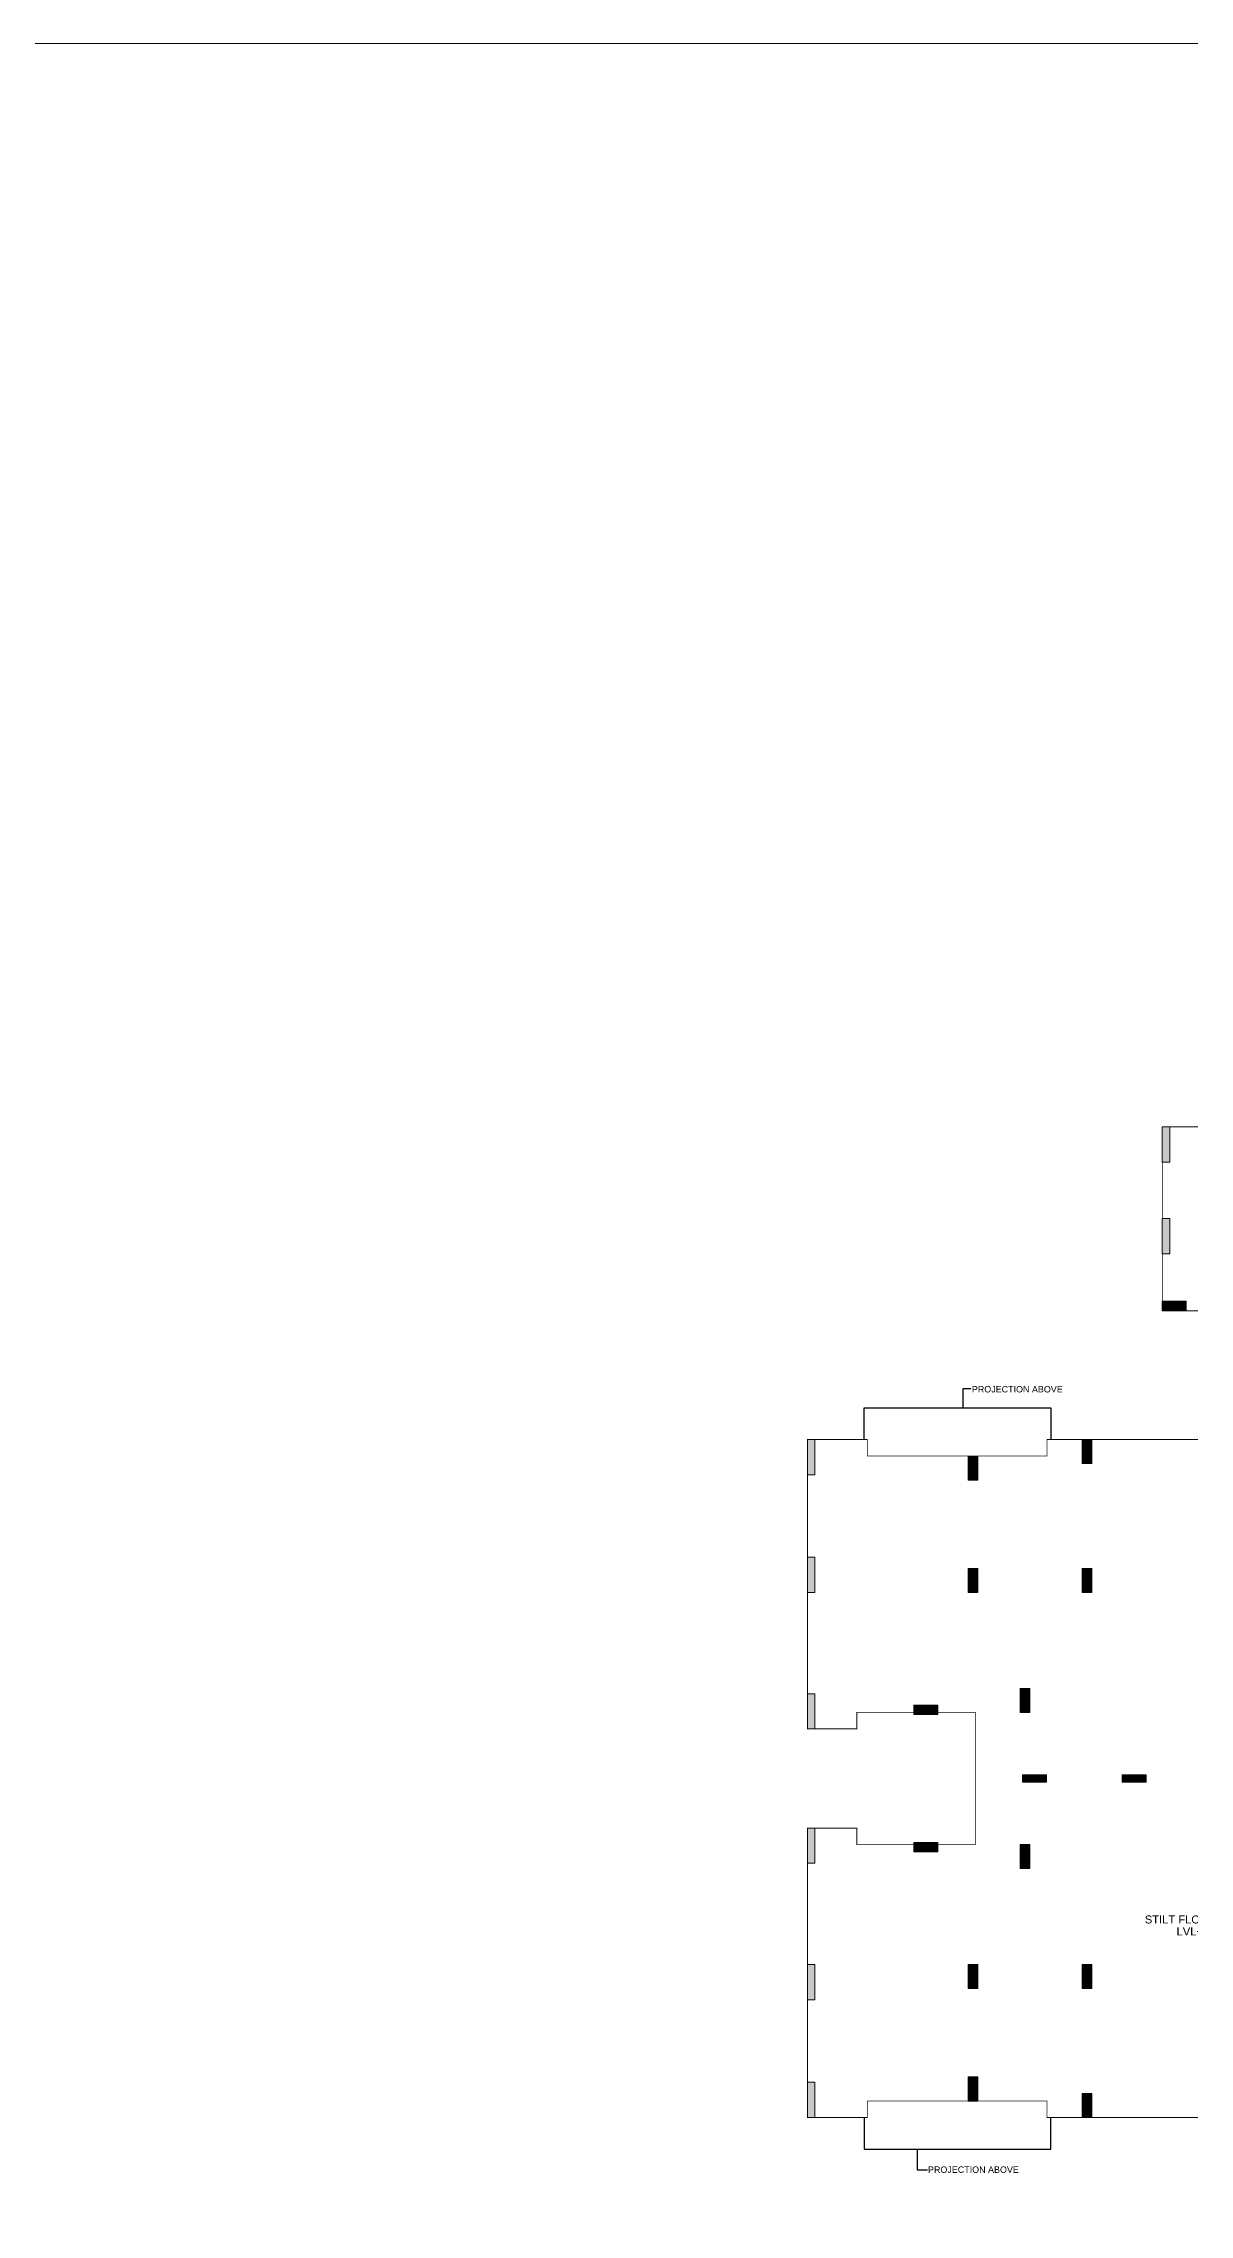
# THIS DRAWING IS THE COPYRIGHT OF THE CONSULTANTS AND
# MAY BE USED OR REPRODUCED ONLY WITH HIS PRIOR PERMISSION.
# Model space of a CAD drawing. Header units: millimetres. Extents: x 1123469 to 1883119, y -126924 to 196924.
# Drawn here: x 1229676 to 1265504, y 129096 to 196924 of the extents above; entities that cross this region are included whole.
import ezdxf

# ---------------------------------------------------------------- set-up
doc = ezdxf.new("R2010")
doc.units = ezdxf.units.MM
doc.header["$LTSCALE"] = 500
doc.header["$MEASUREMENT"] = 0
doc.linetypes.add('HIDDEN', pattern=[0.375, 0.25, -0.125])
for name, color, linetype in [('COLUMN', 1, 'Continuous'), ('Cornice', 252, 'Continuous'), ('TEXT-RM NAME', 6, 'Continuous')]:
    doc.layers.add(name, color=color, linetype=linetype)
doc.layers.add('S - SUNK', color=251, linetype='Continuous', lineweight=0)
doc.styles.add('D50', font='arial.ttf', dxfattribs={"width": 0.8})
doc.styles.get("Standard").update_dxf_attribs({"font": 'arial.ttf'})
doc.dimstyles.new('INNER DIM', dxfattribs={"dimtxt": 200, "dimasz": 120, "dimexe": 25, "dimexo": 25, "dimgap": 12, "dimtad": 1, "dimdec": 0, "dimrnd": 5, "dimzin": 0, "dimdsep": 46, "dimtxsty": 'D50', "dimcen": 0.09, "dimdle": 25, "dimclrt": 6, "dimadec": 0, "dimazin": 0, "dimtfac": 1, "dimtdec": 0, "dimtofl": 0, "dimtmove": 1, "dimatfit": 3, "dimfxl": 75, "dimtolj": 1, "dimtzin": 0, "dimarcsym": 0})

msp = doc.modelspace()

# ---------------------------------------------------------------- hatches: boundary and pattern name
at = {"layer": 'COLUMN', "lineweight": 20, "true_color": 0x969696}
for points in [[(1264651.4, 163078.5), (1264881.4, 163078.5), (1264881.4, 161978.5), (1264651.4, 161978.5)], [(1264651.4, 160213.5), (1264881.4, 160213.5), (1264881.4, 159113.5), (1264651.4, 159113.5)], [(1264651.4, 157328.5), (1264651.4, 157628.5), (1265401.4, 157628.5), (1265401.4, 157328.5)], [(1253791.4, 152208.8), (1253561.4, 152208.8), (1253561.4, 153308.8), (1253791.4, 153308.8)], [(1262146.4, 152558.8), (1262446.4, 152558.8), (1262446.4, 153308.8), (1262146.4, 153308.8)], [(1258581.4, 152043.8), (1258881.4, 152043.8), (1258881.4, 152793.8), (1258581.4, 152793.8)], [(1253791.4, 148533.8), (1253561.4, 148533.8), (1253561.4, 149633.8), (1253791.4, 149633.8)], [(1258581.4, 148533.8), (1258881.4, 148533.8), (1258881.4, 149283.8), (1258581.4, 149283.8)], [(1262146.4, 148533.8), (1262446.4, 148533.8), (1262446.4, 149283.8), (1262146.4, 149283.8)], [(1253791.4, 144268.8), (1253561.4, 144268.8), (1253561.4, 145368.8), (1253791.4, 145368.8)], [(1260506.3, 145533.8), (1260206.3, 145533.8), (1260206.3, 144783.8), (1260506.3, 144783.8)], [(1257628.9, 144713.8), (1257628.9, 145013.8), (1256878.9, 145013.8), (1256878.9, 144713.8)], [(1261026.4, 142604), (1261026.4, 142833.5), (1260276.4, 142833.5), (1260276.4, 142604)], [(1261026.4, 142833.5), (1261026.4, 142604), (1260276.4, 142604), (1260276.4, 142833.5)], [(1264141.1, 142603.9), (1264141.1, 142833.6), (1263391.1, 142833.6), (1263391.1, 142603.9)], [(1264141.1, 142833.6), (1264141.1, 142603.8), (1263391.1, 142603.8), (1263391.1, 142833.6)], [(1253791.4, 141168.7), (1253561.4, 141168.7), (1253561.4, 140068.7), (1253791.4, 140068.7)], [(1257628.9, 140723.7), (1257628.9, 140423.7), (1256878.9, 140423.7), (1256878.9, 140723.7)], [(1260506.3, 139903.7), (1260206.3, 139903.7), (1260206.3, 140653.7), (1260506.3, 140653.7)], [(1253791.4, 136903.7), (1253561.4, 136903.7), (1253561.4, 135803.7), (1253791.4, 135803.7)], [(1258581.4, 136903.7), (1258881.4, 136903.7), (1258881.4, 136153.7), (1258581.4, 136153.7)], [(1262146.4, 136903.7), (1262446.4, 136903.7), (1262446.4, 136153.7), (1262146.4, 136153.7)], [(1253791.4, 133228.7), (1253561.4, 133228.7), (1253561.4, 132128.7), (1253791.4, 132128.7)], [(1258581.4, 133393.7), (1258881.4, 133393.7), (1258881.4, 132643.7), (1258581.4, 132643.7)], [(1262146.4, 132878.7), (1262446.4, 132878.7), (1262446.4, 132128.7), (1262146.4, 132128.7)]]:
    msp.add_hatch(color=252, dxfattribs=at).paths.add_polyline_path(points)

# ---------------------------------------------------------------- linework, layer by layer
at = {"color": 6, "linetype": 'Continuous', "const_width": 25}
for points in [[(1266236.4, 157328.5), (1264651.4, 157328.5), (1264651.4, 163078.5), (1272011.4, 163078.5)], [(1270466.4, 132128.7), (1261046.4, 132128.7), (1261046.4, 132643.7), (1255431.4, 132643.7), (1255431.4, 132128.7), (1253561.4, 132128.7), (1253561.4, 141168.7), (1255101.3, 141168.7), (1255101.3, 140653.7), (1258806.4, 140653.7), (1258806.4, 144783.8), (1255101.3, 144783.8), (1255101.3, 144268.8), (1253561.4, 144268.8), (1253561.4, 153308.8), (1255431.4, 153308.8), (1255431.4, 152793.8), (1261046.4, 152793.8), (1261046.4, 153308.8), (1265831.4, 153308.8)]]:
    msp.add_lwpolyline(points, dxfattribs=at)
at = {"layer": 'COLUMN', "lineweight": 20}
for points in [[(1264651.4, 163078.5), (1264881.4, 163078.5), (1264881.4, 161978.5), (1264651.4, 161978.5)], [(1264651.4, 160213.5), (1264881.4, 160213.5), (1264881.4, 159113.5), (1264651.4, 159113.5)], [(1264651.4, 157328.5), (1264651.4, 157628.5), (1265401.4, 157628.5), (1265401.4, 157328.5)], [(1253791.4, 152208.8), (1253561.4, 152208.8), (1253561.4, 153308.8), (1253791.4, 153308.8)], [(1262146.4, 152558.8), (1262446.4, 152558.8), (1262446.4, 153308.8), (1262146.4, 153308.8)], [(1258581.4, 152043.8), (1258881.4, 152043.8), (1258881.4, 152793.8), (1258581.4, 152793.8)], [(1253791.4, 148533.8), (1253561.4, 148533.8), (1253561.4, 149633.8), (1253791.4, 149633.8)], [(1258581.4, 148533.8), (1258881.4, 148533.8), (1258881.4, 149283.8), (1258581.4, 149283.8)], [(1262146.4, 148533.8), (1262446.4, 148533.8), (1262446.4, 149283.8), (1262146.4, 149283.8)], [(1253791.4, 144268.8), (1253561.4, 144268.8), (1253561.4, 145368.8), (1253791.4, 145368.8)], [(1260506.3, 145533.8), (1260206.3, 145533.8), (1260206.3, 144783.8), (1260506.3, 144783.8)], [(1257628.9, 144713.8), (1257628.9, 145013.8), (1256878.9, 145013.8), (1256878.9, 144713.8)], [(1261026.4, 142604), (1261026.4, 142833.5), (1260276.4, 142833.5), (1260276.4, 142604)], [(1261026.4, 142833.5), (1261026.4, 142604), (1260276.4, 142604), (1260276.4, 142833.5)], [(1264141.1, 142603.9), (1264141.1, 142833.6), (1263391.1, 142833.6), (1263391.1, 142603.9)], [(1264141.1, 142833.6), (1264141.1, 142603.8), (1263391.1, 142603.8), (1263391.1, 142833.6)], [(1253791.4, 141168.7), (1253561.4, 141168.7), (1253561.4, 140068.7), (1253791.4, 140068.7)], [(1257628.9, 140723.7), (1257628.9, 140423.7), (1256878.9, 140423.7), (1256878.9, 140723.7)], [(1260506.3, 139903.7), (1260206.3, 139903.7), (1260206.3, 140653.7), (1260506.3, 140653.7)], [(1253791.4, 136903.7), (1253561.4, 136903.7), (1253561.4, 135803.7), (1253791.4, 135803.7)], [(1258581.4, 136903.7), (1258881.4, 136903.7), (1258881.4, 136153.7), (1258581.4, 136153.7)], [(1262146.4, 136903.7), (1262446.4, 136903.7), (1262446.4, 136153.7), (1262146.4, 136153.7)], [(1253791.4, 133228.7), (1253561.4, 133228.7), (1253561.4, 132128.7), (1253791.4, 132128.7)], [(1258581.4, 133393.7), (1258881.4, 133393.7), (1258881.4, 132643.7), (1258581.4, 132643.7)], [(1262146.4, 132878.7), (1262446.4, 132878.7), (1262446.4, 132128.7), (1262146.4, 132128.7)]]:
    msp.add_lwpolyline(points, close=True, dxfattribs=at)
at = {"layer": 'Cornice', "linetype": 'HIDDEN', "ltscale": 300}
for points in [[(1255331.4, 153308.8), (1255331.4, 154293.8), (1261161.4, 154293.8), (1261161.4, 153308.8)], [(1255331.4, 132128.7), (1255331.4, 131143.7), (1261161.4, 131143.7), (1261161.4, 132128.7)]]:
    msp.add_lwpolyline(points, dxfattribs=at)
at = {"layer": 'S - SUNK', "color": 4, "ltscale": 10}
msp.add_lwpolyline([(1123469.1, 196923.7), (1674008.3, 196923.7), (1674008.3, 76540.6), (1123469.1, 76540.6)], close=True, dxfattribs=at)

# ---------------------------------------------------------------- texts
at = {"layer": 'TEXT-RM NAME', "attachment_point": 1}
for s, insert, char_height, width in [('PROJECTION ABOVE', (1258697.7, 154979.6), 200, 2928.91), ('STILT FLOOR PARKING', (1264103.2, 138440), 250, 5857.821), ('LVL+150', (1265096.7, 138066.9), 250, 2928.91), ('PROJECTION ABOVE', (1257326, 130599.4), 200, 2928.91)]:
    msp.add_mtext(s, dxfattribs=dict(at, insert=insert, char_height=char_height, width=width))

# ---------------------------------------------------------------- leaders
at = {"layer": 'TEXT-RM NAME'}
for points in [[(1258428.2, 154293.8), (1258428.2, 154901.3), (1258663.5, 154901.3)], [(1256987.3, 131143.7), (1256987.3, 130492.3), (1257313.5, 130492.3)]]:
    msp.add_leader(points, dimstyle='INNER DIM', override={"dimtad": 0}, dxfattribs=at)

doc.saveas('drawing.dxf')
